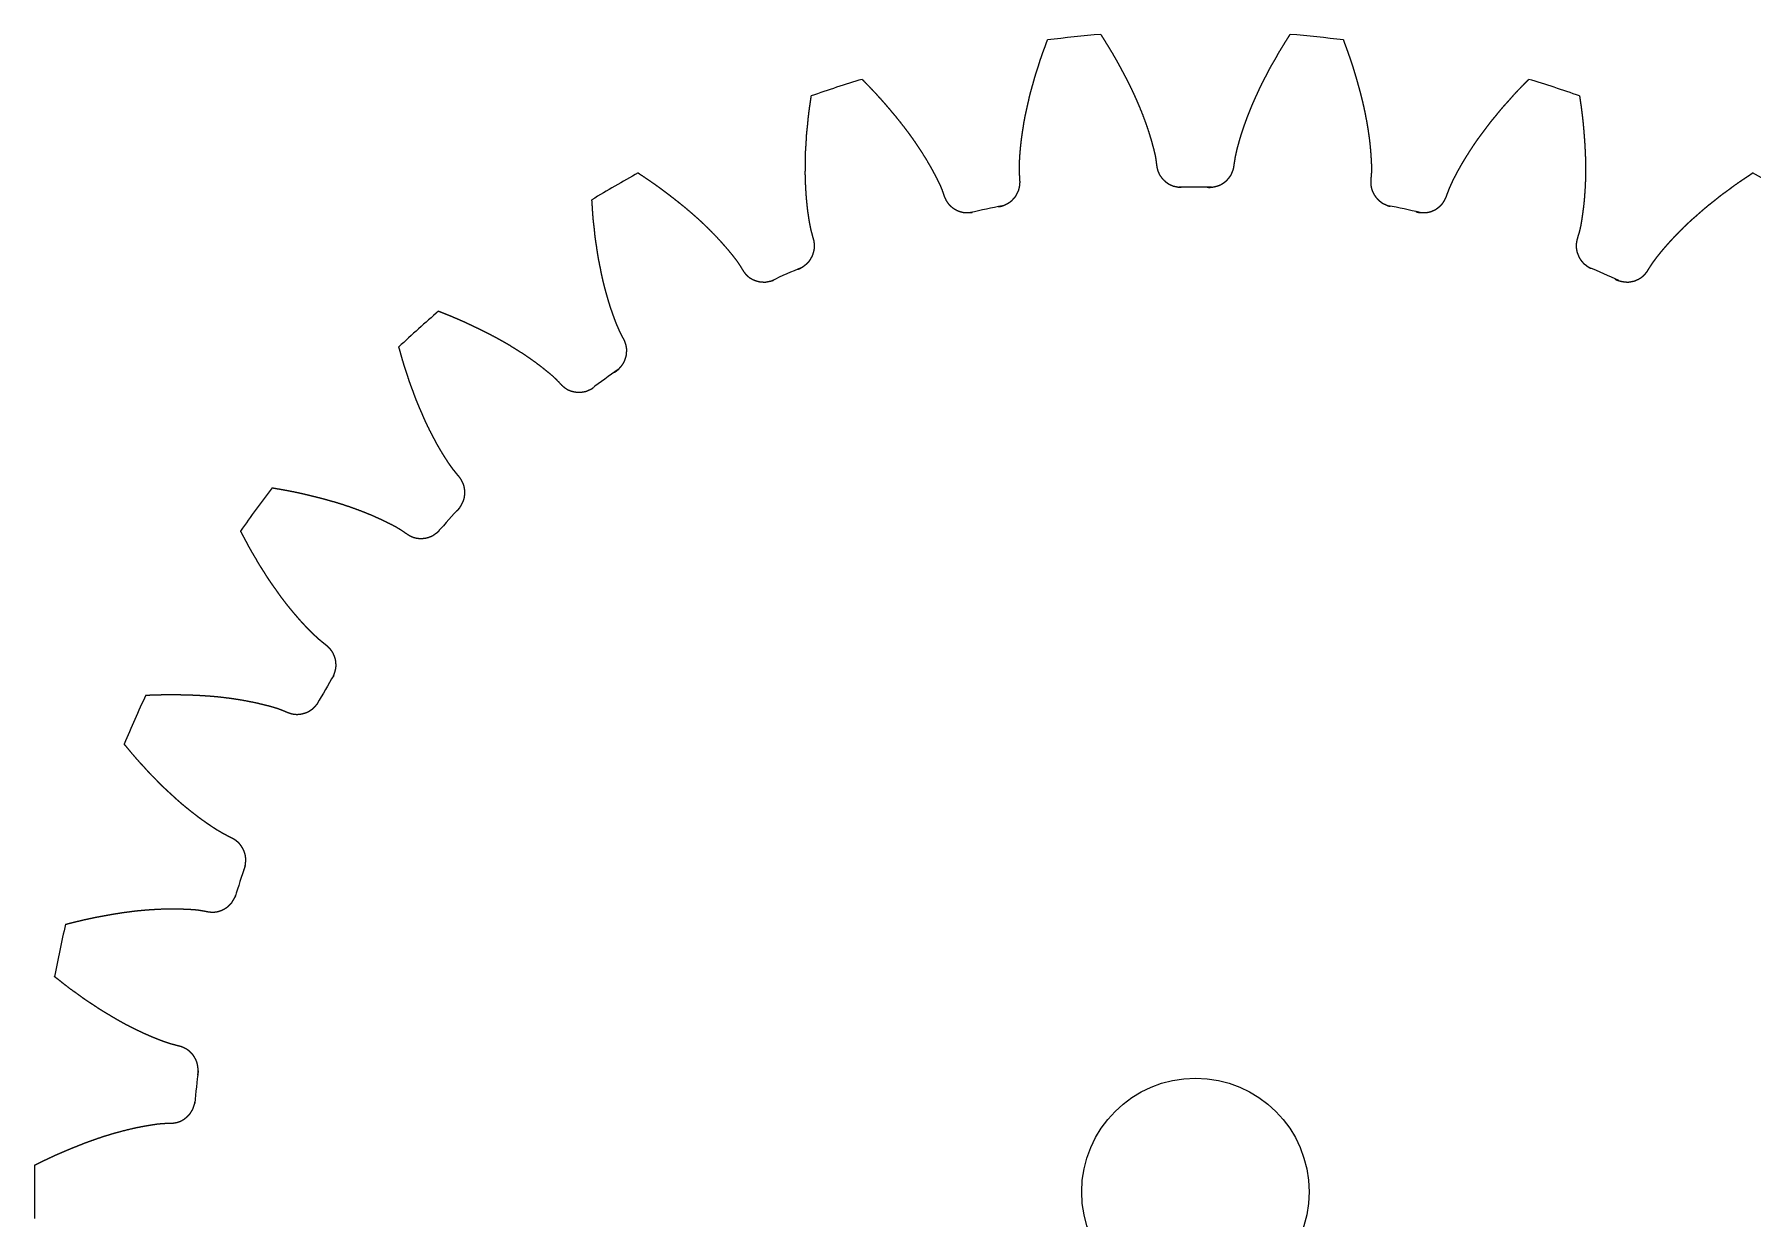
# Model space of a CAD drawing. Header units: millimetres. Extents: x -220 to 558, y -86 to 300.
# Drawn here: x 494 to 529.52, y 49.45 to 73.92 of the extents above; entities that cross this region are included whole.
import ezdxf

# ---------------------------------------------------------------- set-up
doc = ezdxf.new("R2010")
doc.units = ezdxf.units.MM
doc.header["$MEASUREMENT"] = 0
doc.layers.add('Untitled v10_Sketch14', color=7, linetype='Continuous')

msp = doc.modelspace()

# ---------------------------------------------------------------- linework, layer by layer
at = {"layer": 'Untitled v10_Sketch14'}
msp.add_circle((518, 50), 2.35, dxfattribs=at)
for centre, radius, start, end in [((518.04, 49.623), 24.379, 94.7016, 97.3011), ((517.961, 49.623), 24.379, 82.7016, 85.3011), ((518.118, 49.64), 24.379, 106.7016, 109.3011), ((517.884, 49.64), 24.379, 70.7016, 73.3011), ((518.19, 49.672), 24.379, 118.7016, 121.3011), ((517.811, 49.672), 24.379, 58.7016, 61.3011), ((518, 50), 20.765, 89.0748, 90.9402), ((518, 50), 20.764, 101.0748, 102.9402), ((518, 50), 20.765, 77.0748, 78.9402), ((518, 50), 20.765, 113.0748, 114.9402), ((518, 50), 20.765, 65.0748, 66.9402), ((518.254, 49.719), 24.379, 130.7016, 133.3011), ((518, 50), 20.765, 125.0748, 126.9402), ((518.307, 49.778), 24.379, 142.7016, 145.3011), ((518, 50), 20.765, 137.0748, 138.9402), ((518, 50), 20.765, 149.0748, 150.9402), ((518.346, 49.847), 24.379, 154.7016, 157.3011), ((518, 50), 20.765, 161.0748, 162.9402), ((518.371, 49.922), 24.379, 166.7016, 169.3011), ((518, 50), 20.765, 173.0748, 174.9402), ((518.379, 50.001), 24.379, 178.7016, 181.3011)]:
    msp.add_arc(centre, radius, start, end, dxfattribs=at)
for points in [[(516.042, 73.92), (516.052, 73.904), (516.071, 73.874), (516.099, 73.83), (516.134, 73.773), (516.175, 73.707), (516.213, 73.646), (516.247, 73.589), (516.279, 73.537), (516.307, 73.487), (516.334, 73.441), (516.359, 73.396), (516.384, 73.352), (516.408, 73.308), (516.433, 73.262), (516.459, 73.215), (516.486, 73.165), (516.513, 73.113), (516.542, 73.059), (516.572, 73.002), (516.602, 72.943), (516.633, 72.881), (516.664, 72.817), (516.696, 72.751), (516.729, 72.681), (516.761, 72.609), (516.795, 72.534), (516.828, 72.456), (516.861, 72.376), (516.894, 72.295), (516.926, 72.213), (516.956, 72.132), (516.985, 72.051), (517.011, 71.973), (517.036, 71.898), (517.058, 71.826), (517.079, 71.758), (517.097, 71.694), (517.114, 71.634), (517.129, 71.577), (517.143, 71.524), (517.156, 71.473), (517.166, 71.426), (517.175, 71.38), (517.182, 71.335), (517.188, 71.292), (517.193, 71.249), (517.198, 71.206), (517.205, 71.164), (517.215, 71.122), (517.229, 71.081), (517.246, 71.041), (517.268, 71.003), (517.293, 70.967), (517.32, 70.934), (517.349, 70.905), (517.376, 70.881), (517.399, 70.862), (517.418, 70.848), (517.432, 70.839), (517.442, 70.833), (517.451, 70.829), (517.462, 70.823), (517.477, 70.816), (517.495, 70.807), (517.513, 70.798), (517.528, 70.791), (517.539, 70.787), (517.549, 70.785), (517.56, 70.783), (517.574, 70.78), (517.593, 70.776), (517.615, 70.771), (517.638, 70.765), (517.66, 70.761), (517.679, 70.759), (517.691, 70.759), (517.698, 70.76), (517.702, 70.762), (517.704, 70.762)], [(518.245, 70.763), (518.249, 70.762), (518.256, 70.761), (518.268, 70.759), (518.285, 70.758), (518.309, 70.759), (518.335, 70.761), (518.363, 70.766), (518.392, 70.772), (518.421, 70.779), (518.449, 70.786), (518.475, 70.795), (518.498, 70.803), (518.517, 70.811), (518.534, 70.82), (518.549, 70.828), (518.562, 70.837), (518.576, 70.846), (518.589, 70.856), (518.603, 70.865), (518.615, 70.874), (518.625, 70.882), (518.634, 70.889), (518.642, 70.897), (518.65, 70.905), (518.66, 70.916), (518.672, 70.929), (518.685, 70.945), (518.698, 70.961), (518.711, 70.978), (518.723, 70.994), (518.732, 71.008), (518.74, 71.021), (518.746, 71.033), (518.751, 71.044), (518.756, 71.056), (518.761, 71.068), (518.767, 71.082), (518.773, 71.098), (518.779, 71.116), (518.785, 71.134), (518.79, 71.152), (518.793, 71.169), (518.796, 71.184), (518.798, 71.198), (518.8, 71.211), (518.801, 71.226), (518.804, 71.243), (518.807, 71.262), (518.81, 71.283), (518.814, 71.303), (518.817, 71.323), (518.82, 71.34), (518.822, 71.356), (518.824, 71.37), (518.826, 71.383), (518.829, 71.397), (518.832, 71.412), (518.836, 71.428), (518.84, 71.447), (518.845, 71.468), (518.85, 71.49), (518.854, 71.512), (518.859, 71.532), (518.863, 71.549), (518.866, 71.562), (518.868, 71.571), (518.87, 71.576), (518.871, 71.579), (518.872, 71.583), (518.874, 71.589), (518.876, 71.6), (518.881, 71.616), (518.887, 71.639), (518.894, 71.664), (518.901, 71.69), (518.908, 71.713), (518.913, 71.731), (518.917, 71.745), (518.92, 71.757), (518.924, 71.768), (518.928, 71.782), (518.933, 71.799), (518.939, 71.819), (518.946, 71.842), (518.954, 71.867), (518.962, 71.893), (518.971, 71.92), (518.98, 71.948), (518.99, 71.977), (519.001, 72.008), (519.013, 72.042), (519.025, 72.078), (519.039, 72.116), (519.054, 72.156), (519.069, 72.197), (519.085, 72.239), (519.101, 72.28), (519.117, 72.32), (519.132, 72.359), (519.147, 72.396), (519.162, 72.431), (519.176, 72.465), (519.19, 72.498), (519.204, 72.529), (519.218, 72.56), (519.232, 72.591), (519.246, 72.622), (519.261, 72.654), (519.276, 72.687), (519.292, 72.721), (519.308, 72.756), (519.324, 72.791), (519.34, 72.826), (519.356, 72.861), (519.372, 72.894), (519.388, 72.925), (519.403, 72.955), (519.418, 72.984), (519.433, 73.011), (519.447, 73.038), (519.462, 73.066), (519.477, 73.095), (519.492, 73.124), (519.508, 73.155), (519.524, 73.186), (519.54, 73.217), (519.556, 73.248), (519.573, 73.277), (519.589, 73.305), (519.606, 73.333), (519.623, 73.362), (519.641, 73.393), (519.66, 73.426), (519.679, 73.462), (519.701, 73.501), (519.724, 73.541), (519.748, 73.582), (519.773, 73.624), (519.799, 73.666), (519.824, 73.707), (519.849, 73.745), (519.872, 73.782), (519.893, 73.816), (519.913, 73.847), (519.93, 73.875), (519.943, 73.894), (519.951, 73.908), (519.956, 73.916), (519.958, 73.92)], [(513.923, 70.36), (513.927, 70.36), (513.934, 70.36), (513.946, 70.361), (513.963, 70.364), (513.987, 70.37), (514.012, 70.377), (514.038, 70.387), (514.065, 70.399), (514.092, 70.412), (514.117, 70.426), (514.141, 70.439), (514.162, 70.452), (514.179, 70.464), (514.194, 70.476), (514.206, 70.487), (514.218, 70.499), (514.229, 70.511), (514.24, 70.523), (514.251, 70.535), (514.261, 70.546), (514.27, 70.556), (514.277, 70.565), (514.283, 70.573), (514.29, 70.584), (514.297, 70.596), (514.306, 70.612), (514.315, 70.63), (514.325, 70.649), (514.334, 70.668), (514.342, 70.685), (514.348, 70.702), (514.353, 70.716), (514.356, 70.729), (514.359, 70.741), (514.362, 70.753), (514.364, 70.766), (514.367, 70.781), (514.369, 70.798), (514.371, 70.817), (514.373, 70.836), (514.374, 70.854), (514.375, 70.871), (514.374, 70.887), (514.373, 70.9), (514.372, 70.914), (514.371, 70.929), (514.369, 70.946), (514.368, 70.966), (514.368, 70.986), (514.367, 71.007), (514.366, 71.027), (514.365, 71.044), (514.364, 71.06), (514.363, 71.074), (514.362, 71.088), (514.362, 71.101), (514.362, 71.117), (514.362, 71.134), (514.363, 71.153), (514.363, 71.175), (514.363, 71.197), (514.363, 71.22), (514.363, 71.24), (514.363, 71.258), (514.364, 71.271), (514.365, 71.28), (514.365, 71.285), (514.366, 71.289), (514.366, 71.292), (514.366, 71.298), (514.366, 71.31), (514.367, 71.327), (514.368, 71.35), (514.37, 71.377), (514.372, 71.403), (514.373, 71.427), (514.375, 71.446), (514.376, 71.461), (514.377, 71.473), (514.378, 71.485), (514.379, 71.499), (514.38, 71.516), (514.382, 71.537), (514.384, 71.561), (514.387, 71.587), (514.39, 71.615), (514.392, 71.643), (514.396, 71.672), (514.399, 71.703), (514.403, 71.735), (514.408, 71.771), (514.413, 71.808), (514.418, 71.849), (514.425, 71.891), (514.431, 71.935), (514.438, 71.978), (514.445, 72.022), (514.451, 72.065), (514.458, 72.106), (514.465, 72.145), (514.472, 72.183), (514.479, 72.219), (514.486, 72.253), (514.493, 72.287), (514.501, 72.32), (514.508, 72.353), (514.516, 72.387), (514.524, 72.421), (514.531, 72.456), (514.54, 72.493), (514.548, 72.53), (514.557, 72.568), (514.565, 72.606), (514.574, 72.643), (514.583, 72.679), (514.591, 72.713), (514.6, 72.745), (514.609, 72.776), (514.617, 72.806), (514.626, 72.836), (514.634, 72.866), (514.643, 72.897), (514.652, 72.929), (514.661, 72.963), (514.67, 72.996), (514.679, 73.03), (514.689, 73.063), (514.699, 73.095), (514.709, 73.126), (514.719, 73.157), (514.73, 73.189), (514.741, 73.223), (514.753, 73.259), (514.765, 73.299), (514.777, 73.341), (514.792, 73.385), (514.807, 73.431), (514.823, 73.477), (514.839, 73.523), (514.855, 73.568), (514.871, 73.611), (514.887, 73.651), (514.901, 73.689), (514.913, 73.723), (514.924, 73.754), (514.932, 73.776), (514.937, 73.791), (514.941, 73.8), (514.942, 73.804)], [(521.058, 73.804), (521.064, 73.787), (521.077, 73.753), (521.095, 73.704), (521.118, 73.642), (521.144, 73.569), (521.168, 73.501), (521.19, 73.438), (521.21, 73.38), (521.228, 73.326), (521.244, 73.275), (521.26, 73.226), (521.274, 73.178), (521.289, 73.129), (521.304, 73.079), (521.319, 73.028), (521.335, 72.974), (521.351, 72.917), (521.368, 72.858), (521.385, 72.796), (521.402, 72.732), (521.42, 72.666), (521.437, 72.597), (521.455, 72.525), (521.472, 72.45), (521.489, 72.372), (521.506, 72.292), (521.522, 72.209), (521.538, 72.124), (521.553, 72.037), (521.567, 71.951), (521.58, 71.865), (521.592, 71.781), (521.601, 71.699), (521.61, 71.62), (521.617, 71.545), (521.623, 71.474), (521.627, 71.408), (521.631, 71.345), (521.635, 71.286), (521.637, 71.231), (521.639, 71.18), (521.639, 71.131), (521.638, 71.084), (521.636, 71.039), (521.632, 70.995), (521.628, 70.952), (521.625, 70.909), (521.623, 70.867), (521.624, 70.824), (521.628, 70.781), (521.637, 70.738), (521.651, 70.696), (521.668, 70.656), (521.688, 70.618), (521.709, 70.584), (521.731, 70.555), (521.75, 70.531), (521.766, 70.513), (521.777, 70.502), (521.786, 70.494), (521.793, 70.488), (521.803, 70.48), (521.817, 70.469), (521.832, 70.457), (521.847, 70.445), (521.861, 70.435), (521.871, 70.429), (521.88, 70.425), (521.891, 70.421), (521.904, 70.415), (521.922, 70.406), (521.942, 70.397), (521.964, 70.387), (521.984, 70.378), (522.002, 70.372), (522.014, 70.37), (522.021, 70.369), (522.025, 70.37), (522.027, 70.37)], [(511.112, 72.99), (511.124, 72.977), (511.15, 72.951), (511.186, 72.914), (511.233, 72.866), (511.286, 72.81), (511.335, 72.758), (511.381, 72.71), (511.423, 72.664), (511.461, 72.622), (511.497, 72.582), (511.531, 72.544), (511.564, 72.506), (511.597, 72.467), (511.631, 72.428), (511.666, 72.387), (511.702, 72.344), (511.74, 72.299), (511.78, 72.252), (511.82, 72.202), (511.862, 72.151), (511.905, 72.097), (511.949, 72.041), (511.994, 71.982), (512.041, 71.921), (512.088, 71.857), (512.136, 71.791), (512.185, 71.721), (512.234, 71.65), (512.283, 71.578), (512.331, 71.504), (512.377, 71.431), (512.422, 71.358), (512.464, 71.288), (512.504, 71.219), (512.541, 71.154), (512.575, 71.091), (512.607, 71.032), (512.636, 70.977), (512.662, 70.924), (512.687, 70.875), (512.709, 70.829), (512.73, 70.784), (512.748, 70.741), (512.764, 70.699), (512.778, 70.658), (512.792, 70.617), (512.807, 70.576), (512.822, 70.536), (512.841, 70.497), (512.863, 70.46), (512.888, 70.424), (512.917, 70.392), (512.949, 70.362), (512.983, 70.336), (513.016, 70.313), (513.048, 70.295), (513.075, 70.281), (513.096, 70.272), (513.112, 70.266), (513.123, 70.262), (513.132, 70.259), (513.145, 70.256), (513.161, 70.252), (513.18, 70.247), (513.199, 70.242), (513.215, 70.239), (513.227, 70.237), (513.237, 70.237), (513.248, 70.238), (513.263, 70.238), (513.283, 70.237), (513.305, 70.237), (513.329, 70.236), (513.351, 70.237), (513.37, 70.239), (513.381, 70.241), (513.388, 70.244), (513.392, 70.246), (513.394, 70.247)], [(522.557, 70.258), (522.56, 70.257), (522.567, 70.254), (522.578, 70.25), (522.595, 70.245), (522.619, 70.241), (522.645, 70.238), (522.673, 70.236), (522.702, 70.236), (522.732, 70.237), (522.761, 70.239), (522.788, 70.241), (522.812, 70.245), (522.833, 70.249), (522.851, 70.254), (522.867, 70.259), (522.882, 70.265), (522.897, 70.271), (522.913, 70.278), (522.928, 70.284), (522.941, 70.29), (522.953, 70.296), (522.963, 70.301), (522.973, 70.307), (522.983, 70.313), (522.994, 70.322), (523.009, 70.332), (523.025, 70.345), (523.041, 70.358), (523.057, 70.372), (523.072, 70.385), (523.084, 70.397), (523.094, 70.408), (523.102, 70.418), (523.11, 70.428), (523.117, 70.439), (523.125, 70.45), (523.133, 70.462), (523.142, 70.477), (523.152, 70.493), (523.161, 70.509), (523.17, 70.526), (523.177, 70.541), (523.183, 70.555), (523.188, 70.569), (523.192, 70.582), (523.197, 70.596), (523.203, 70.612), (523.21, 70.63), (523.218, 70.649), (523.225, 70.669), (523.232, 70.687), (523.239, 70.703), (523.244, 70.718), (523.249, 70.731), (523.254, 70.744), (523.259, 70.757), (523.265, 70.771), (523.273, 70.786), (523.281, 70.804), (523.29, 70.823), (523.299, 70.844), (523.308, 70.864), (523.317, 70.883), (523.324, 70.899), (523.33, 70.911), (523.334, 70.919), (523.337, 70.923), (523.339, 70.926), (523.34, 70.93), (523.343, 70.935), (523.348, 70.945), (523.356, 70.961), (523.366, 70.982), (523.379, 71.005), (523.391, 71.028), (523.402, 71.049), (523.411, 71.067), (523.418, 71.08), (523.424, 71.09), (523.429, 71.101), (523.436, 71.113), (523.445, 71.128), (523.455, 71.147), (523.467, 71.168), (523.48, 71.191), (523.493, 71.214), (523.507, 71.239), (523.522, 71.264), (523.538, 71.291), (523.555, 71.319), (523.573, 71.349), (523.593, 71.382), (523.615, 71.417), (523.638, 71.453), (523.661, 71.49), (523.685, 71.527), (523.709, 71.564), (523.733, 71.6), (523.756, 71.635), (523.778, 71.668), (523.8, 71.7), (523.821, 71.73), (523.841, 71.759), (523.862, 71.787), (523.882, 71.814), (523.902, 71.841), (523.922, 71.869), (523.944, 71.897), (523.965, 71.926), (523.987, 71.956), (524.01, 71.986), (524.034, 72.018), (524.057, 72.049), (524.08, 72.079), (524.102, 72.108), (524.124, 72.136), (524.145, 72.162), (524.166, 72.186), (524.186, 72.21), (524.206, 72.234), (524.226, 72.258), (524.246, 72.283), (524.267, 72.309), (524.289, 72.336), (524.311, 72.363), (524.333, 72.39), (524.356, 72.416), (524.378, 72.441), (524.4, 72.466), (524.422, 72.49), (524.445, 72.514), (524.469, 72.541), (524.494, 72.569), (524.521, 72.6), (524.55, 72.633), (524.58, 72.668), (524.613, 72.704), (524.646, 72.74), (524.68, 72.775), (524.713, 72.809), (524.745, 72.842), (524.776, 72.873), (524.804, 72.902), (524.829, 72.928), (524.852, 72.951), (524.868, 72.968), (524.879, 72.98), (524.885, 72.987), (524.889, 72.99)], [(509.779, 69.068), (509.783, 69.068), (509.79, 69.07), (509.801, 69.073), (509.818, 69.08), (509.839, 69.09), (509.862, 69.103), (509.886, 69.118), (509.91, 69.135), (509.933, 69.153), (509.956, 69.172), (509.976, 69.19), (509.993, 69.207), (510.008, 69.222), (510.02, 69.237), (510.03, 69.251), (510.039, 69.264), (510.047, 69.278), (510.056, 69.293), (510.064, 69.307), (510.071, 69.319), (510.078, 69.331), (510.083, 69.341), (510.087, 69.351), (510.091, 69.362), (510.096, 69.376), (510.101, 69.393), (510.107, 69.413), (510.112, 69.433), (510.117, 69.454), (510.121, 69.473), (510.124, 69.49), (510.125, 69.505), (510.126, 69.518), (510.127, 69.531), (510.127, 69.543), (510.126, 69.557), (510.126, 69.572), (510.124, 69.589), (510.123, 69.607), (510.121, 69.626), (510.118, 69.645), (510.115, 69.662), (510.111, 69.676), (510.107, 69.69), (510.103, 69.703), (510.098, 69.717), (510.094, 69.734), (510.089, 69.752), (510.084, 69.772), (510.079, 69.793), (510.074, 69.812), (510.069, 69.829), (510.065, 69.844), (510.061, 69.857), (510.057, 69.87), (510.054, 69.884), (510.051, 69.899), (510.048, 69.916), (510.044, 69.935), (510.04, 69.956), (510.035, 69.978), (510.031, 70), (510.027, 70.02), (510.023, 70.037), (510.021, 70.05), (510.02, 70.059), (510.019, 70.064), (510.019, 70.068), (510.018, 70.071), (510.017, 70.078), (510.015, 70.089), (510.012, 70.106), (510.009, 70.129), (510.005, 70.155), (510.001, 70.181), (509.998, 70.205), (509.995, 70.224), (509.993, 70.238), (509.991, 70.25), (509.99, 70.262), (509.988, 70.276), (509.986, 70.294), (509.983, 70.315), (509.981, 70.338), (509.978, 70.364), (509.975, 70.392), (509.972, 70.42), (509.969, 70.449), (509.966, 70.48), (509.963, 70.512), (509.96, 70.548), (509.957, 70.586), (509.954, 70.627), (509.951, 70.669), (509.949, 70.713), (509.946, 70.757), (509.944, 70.802), (509.942, 70.845), (509.94, 70.886), (509.938, 70.926), (509.937, 70.965), (509.937, 71.001), (509.936, 71.037), (509.936, 71.071), (509.937, 71.105), (509.937, 71.139), (509.937, 71.173), (509.938, 71.208), (509.938, 71.244), (509.939, 71.282), (509.939, 71.32), (509.94, 71.359), (509.94, 71.398), (509.941, 71.436), (509.942, 71.473), (509.943, 71.508), (509.945, 71.541), (509.947, 71.573), (509.95, 71.604), (509.952, 71.635), (509.954, 71.666), (509.956, 71.699), (509.958, 71.732), (509.959, 71.767), (509.961, 71.802), (509.963, 71.836), (509.966, 71.871), (509.969, 71.904), (509.973, 71.937), (509.976, 71.969), (509.98, 72.003), (509.984, 72.038), (509.988, 72.076), (509.991, 72.117), (509.995, 72.161), (510, 72.207), (510.005, 72.255), (510.011, 72.303), (510.017, 72.352), (510.024, 72.399), (510.031, 72.444), (510.037, 72.487), (510.043, 72.527), (510.048, 72.563), (510.053, 72.596), (510.056, 72.619), (510.058, 72.634), (510.059, 72.644), (510.06, 72.648)], [(525.94, 72.648), (525.943, 72.63), (525.948, 72.594), (525.956, 72.543), (525.965, 72.477), (525.976, 72.4), (525.985, 72.329), (525.993, 72.263), (526.001, 72.202), (526.007, 72.145), (526.012, 72.092), (526.017, 72.041), (526.022, 71.99), (526.026, 71.94), (526.03, 71.888), (526.034, 71.834), (526.039, 71.778), (526.043, 71.719), (526.047, 71.658), (526.051, 71.594), (526.054, 71.528), (526.058, 71.459), (526.06, 71.388), (526.062, 71.314), (526.064, 71.238), (526.064, 71.158), (526.064, 71.076), (526.063, 70.991), (526.061, 70.905), (526.058, 70.817), (526.053, 70.73), (526.048, 70.643), (526.041, 70.558), (526.034, 70.476), (526.026, 70.397), (526.017, 70.322), (526.008, 70.252), (525.999, 70.186), (525.99, 70.124), (525.981, 70.066), (525.972, 70.011), (525.963, 69.96), (525.953, 69.913), (525.942, 69.867), (525.93, 69.824), (525.918, 69.781), (525.905, 69.74), (525.893, 69.699), (525.882, 69.657), (525.874, 69.615), (525.87, 69.572), (525.87, 69.528), (525.874, 69.485), (525.882, 69.442), (525.894, 69.401), (525.908, 69.363), (525.923, 69.33), (525.937, 69.303), (525.948, 69.282), (525.957, 69.268), (525.964, 69.259), (525.97, 69.251), (525.978, 69.242), (525.989, 69.229), (526.001, 69.213), (526.014, 69.198), (526.025, 69.186), (526.034, 69.178), (526.042, 69.172), (526.051, 69.165), (526.063, 69.157), (526.079, 69.145), (526.097, 69.131), (526.116, 69.117), (526.134, 69.105), (526.15, 69.095), (526.161, 69.09), (526.168, 69.088), (526.172, 69.088), (526.174, 69.088)], [(506.482, 71.056), (506.497, 71.045), (506.528, 71.025), (506.571, 70.996), (506.626, 70.959), (506.69, 70.916), (506.749, 70.875), (506.804, 70.837), (506.854, 70.802), (506.901, 70.768), (506.944, 70.737), (506.985, 70.706), (507.026, 70.676), (507.066, 70.645), (507.107, 70.614), (507.15, 70.581), (507.194, 70.546), (507.241, 70.51), (507.289, 70.472), (507.339, 70.432), (507.391, 70.391), (507.444, 70.347), (507.499, 70.301), (507.555, 70.253), (507.613, 70.203), (507.673, 70.15), (507.734, 70.095), (507.796, 70.038), (507.859, 69.978), (507.921, 69.917), (507.984, 69.855), (508.044, 69.793), (508.103, 69.732), (508.159, 69.672), (508.212, 69.613), (508.262, 69.556), (508.309, 69.502), (508.352, 69.451), (508.392, 69.403), (508.429, 69.357), (508.463, 69.314), (508.494, 69.274), (508.524, 69.234), (508.55, 69.196), (508.575, 69.158), (508.598, 69.121), (508.62, 69.083), (508.642, 69.047), (508.666, 69.011), (508.692, 68.977), (508.721, 68.945), (508.753, 68.915), (508.788, 68.889), (508.826, 68.867), (508.864, 68.848), (508.902, 68.833), (508.937, 68.822), (508.966, 68.814), (508.989, 68.809), (509.005, 68.806), (509.016, 68.805), (509.027, 68.805), (509.039, 68.804), (509.056, 68.803), (509.076, 68.802), (509.095, 68.802), (509.112, 68.802), (509.124, 68.803), (509.134, 68.805), (509.145, 68.807), (509.159, 68.811), (509.178, 68.814), (509.2, 68.818), (509.224, 68.823), (509.245, 68.828), (509.263, 68.834), (509.274, 68.839), (509.28, 68.843), (509.283, 68.846), (509.285, 68.847)], [(526.669, 68.868), (526.672, 68.866), (526.678, 68.862), (526.688, 68.855), (526.704, 68.847), (526.726, 68.838), (526.751, 68.83), (526.778, 68.823), (526.807, 68.816), (526.836, 68.811), (526.865, 68.807), (526.892, 68.804), (526.916, 68.802), (526.937, 68.802), (526.956, 68.802), (526.973, 68.804), (526.989, 68.807), (527.005, 68.81), (527.021, 68.813), (527.037, 68.816), (527.052, 68.82), (527.064, 68.822), (527.075, 68.825), (527.086, 68.829), (527.097, 68.833), (527.11, 68.839), (527.126, 68.847), (527.145, 68.856), (527.164, 68.865), (527.182, 68.875), (527.199, 68.885), (527.214, 68.894), (527.226, 68.903), (527.236, 68.911), (527.246, 68.92), (527.255, 68.928), (527.265, 68.937), (527.276, 68.948), (527.287, 68.96), (527.3, 68.974), (527.313, 68.988), (527.325, 69.003), (527.335, 69.016), (527.344, 69.029), (527.351, 69.04), (527.358, 69.052), (527.366, 69.065), (527.375, 69.08), (527.385, 69.096), (527.397, 69.113), (527.408, 69.131), (527.419, 69.147), (527.429, 69.162), (527.437, 69.175), (527.444, 69.187), (527.452, 69.199), (527.46, 69.21), (527.469, 69.222), (527.479, 69.236), (527.491, 69.251), (527.504, 69.268), (527.517, 69.287), (527.53, 69.305), (527.542, 69.321), (527.553, 69.335), (527.561, 69.346), (527.567, 69.352), (527.571, 69.357), (527.573, 69.359), (527.575, 69.362), (527.579, 69.367), (527.586, 69.376), (527.597, 69.389), (527.611, 69.407), (527.628, 69.428), (527.645, 69.448), (527.66, 69.466), (527.673, 69.481), (527.682, 69.492), (527.69, 69.502), (527.698, 69.511), (527.707, 69.521), (527.719, 69.535), (527.733, 69.551), (527.748, 69.569), (527.766, 69.588), (527.784, 69.609), (527.803, 69.63), (527.822, 69.651), (527.843, 69.674), (527.866, 69.698), (527.89, 69.724), (527.917, 69.752), (527.945, 69.781), (527.975, 69.812), (528.005, 69.843), (528.037, 69.875), (528.068, 69.906), (528.098, 69.936), (528.128, 69.966), (528.157, 69.993), (528.185, 70.02), (528.212, 70.045), (528.238, 70.069), (528.263, 70.092), (528.289, 70.114), (528.314, 70.137), (528.34, 70.159), (528.366, 70.182), (528.393, 70.206), (528.421, 70.231), (528.45, 70.256), (528.479, 70.282), (528.509, 70.308), (528.537, 70.333), (528.566, 70.356), (528.593, 70.379), (528.619, 70.4), (528.644, 70.42), (528.668, 70.439), (528.693, 70.458), (528.717, 70.477), (528.743, 70.497), (528.769, 70.518), (528.796, 70.54), (528.823, 70.562), (528.85, 70.584), (528.877, 70.605), (528.904, 70.625), (528.931, 70.644), (528.958, 70.663), (528.985, 70.682), (529.014, 70.703), (529.044, 70.726), (529.077, 70.751), (529.112, 70.777), (529.15, 70.805), (529.189, 70.833), (529.229, 70.861), (529.269, 70.888), (529.309, 70.915), (529.347, 70.941), (529.383, 70.964), (529.417, 70.987), (529.447, 71.007), (529.474, 71.025), (529.493, 71.038), (529.506, 71.047), (529.514, 71.053), (529.518, 71.056)], [(505.994, 66.942), (505.998, 66.943), (506.005, 66.946), (506.015, 66.952), (506.03, 66.961), (506.048, 66.976), (506.068, 66.993), (506.088, 67.013), (506.108, 67.035), (506.127, 67.058), (506.145, 67.08), (506.161, 67.102), (506.175, 67.122), (506.186, 67.141), (506.194, 67.157), (506.201, 67.173), (506.207, 67.188), (506.213, 67.204), (506.218, 67.219), (506.223, 67.235), (506.228, 67.249), (506.232, 67.261), (506.234, 67.272), (506.237, 67.283), (506.238, 67.295), (506.24, 67.309), (506.241, 67.327), (506.243, 67.347), (506.244, 67.369), (506.245, 67.39), (506.245, 67.409), (506.244, 67.426), (506.242, 67.441), (506.24, 67.455), (506.238, 67.467), (506.235, 67.479), (506.232, 67.492), (506.228, 67.507), (506.224, 67.523), (506.218, 67.541), (506.212, 67.559), (506.206, 67.577), (506.199, 67.592), (506.193, 67.606), (506.186, 67.618), (506.179, 67.63), (506.172, 67.643), (506.164, 67.659), (506.155, 67.676), (506.146, 67.694), (506.137, 67.713), (506.128, 67.731), (506.12, 67.746), (506.112, 67.76), (506.106, 67.773), (506.099, 67.785), (506.094, 67.797), (506.088, 67.811), (506.081, 67.827), (506.074, 67.845), (506.065, 67.865), (506.056, 67.885), (506.047, 67.906), (506.038, 67.925), (506.032, 67.941), (506.027, 67.953), (506.024, 67.961), (506.022, 67.967), (506.021, 67.97), (506.02, 67.973), (506.017, 67.979), (506.013, 67.989), (506.007, 68.006), (505.998, 68.027), (505.989, 68.052), (505.98, 68.077), (505.972, 68.099), (505.965, 68.117), (505.96, 68.131), (505.956, 68.143), (505.952, 68.154), (505.948, 68.167), (505.942, 68.184), (505.935, 68.204), (505.927, 68.227), (505.919, 68.251), (505.91, 68.277), (505.901, 68.304), (505.893, 68.332), (505.883, 68.362), (505.874, 68.393), (505.863, 68.427), (505.853, 68.464), (505.841, 68.503), (505.83, 68.544), (505.818, 68.587), (505.806, 68.629), (505.795, 68.672), (505.784, 68.714), (505.773, 68.754), (505.764, 68.793), (505.755, 68.83), (505.747, 68.866), (505.739, 68.9), (505.732, 68.934), (505.725, 68.967), (505.718, 69.001), (505.711, 69.034), (505.705, 69.069), (505.698, 69.104), (505.69, 69.141), (505.683, 69.178), (505.675, 69.216), (505.667, 69.255), (505.66, 69.292), (505.654, 69.328), (505.648, 69.363), (505.643, 69.396), (505.638, 69.428), (505.634, 69.458), (505.629, 69.489), (505.625, 69.52), (505.62, 69.552), (505.615, 69.585), (505.61, 69.619), (505.604, 69.654), (505.599, 69.688), (505.594, 69.722), (505.59, 69.756), (505.587, 69.788), (505.584, 69.821), (505.581, 69.855), (505.577, 69.89), (505.573, 69.928), (505.568, 69.968), (505.563, 70.012), (505.557, 70.058), (505.553, 70.106), (505.548, 70.155), (505.545, 70.203), (505.541, 70.251), (505.538, 70.297), (505.536, 70.34), (505.533, 70.38), (505.531, 70.417), (505.529, 70.45), (505.527, 70.473), (505.526, 70.488), (505.525, 70.498), (505.524, 70.503)], [(502.356, 68.201), (502.373, 68.194), (502.407, 68.181), (502.456, 68.161), (502.517, 68.136), (502.589, 68.107), (502.655, 68.08), (502.716, 68.054), (502.773, 68.03), (502.825, 68.007), (502.874, 67.985), (502.921, 67.964), (502.967, 67.942), (503.013, 67.921), (503.059, 67.898), (503.108, 67.875), (503.159, 67.851), (503.212, 67.825), (503.267, 67.798), (503.324, 67.769), (503.383, 67.739), (503.444, 67.708), (503.508, 67.674), (503.573, 67.639), (503.64, 67.602), (503.709, 67.563), (503.78, 67.522), (503.853, 67.478), (503.926, 67.433), (504.001, 67.387), (504.074, 67.339), (504.147, 67.291), (504.217, 67.243), (504.284, 67.196), (504.349, 67.149), (504.409, 67.104), (504.466, 67.061), (504.518, 67.02), (504.567, 66.981), (504.613, 66.944), (504.656, 66.909), (504.695, 66.876), (504.732, 66.844), (504.766, 66.812), (504.797, 66.78), (504.828, 66.748), (504.857, 66.716), (504.887, 66.685), (504.917, 66.655), (504.95, 66.627), (504.985, 66.601), (505.023, 66.579), (505.063, 66.561), (505.104, 66.547), (505.145, 66.537), (505.185, 66.53), (505.221, 66.526), (505.252, 66.525), (505.275, 66.525), (505.292, 66.525), (505.303, 66.526), (505.313, 66.528), (505.325, 66.53), (505.342, 66.533), (505.362, 66.536), (505.381, 66.539), (505.397, 66.543), (505.409, 66.546), (505.418, 66.55), (505.428, 66.555), (505.441, 66.561), (505.459, 66.569), (505.48, 66.578), (505.502, 66.587), (505.522, 66.596), (505.538, 66.606), (505.548, 66.613), (505.553, 66.618), (505.556, 66.621), (505.557, 66.623)], [(502.734, 64.076), (502.737, 64.078), (502.743, 64.082), (502.752, 64.09), (502.765, 64.102), (502.78, 64.12), (502.796, 64.141), (502.811, 64.165), (502.826, 64.19), (502.84, 64.217), (502.853, 64.242), (502.864, 64.267), (502.873, 64.29), (502.88, 64.31), (502.885, 64.328), (502.889, 64.344), (502.891, 64.361), (502.893, 64.377), (502.895, 64.393), (502.897, 64.409), (502.899, 64.424), (502.9, 64.437), (502.9, 64.449), (502.9, 64.46), (502.9, 64.472), (502.898, 64.486), (502.896, 64.504), (502.893, 64.524), (502.89, 64.545), (502.886, 64.566), (502.882, 64.585), (502.878, 64.601), (502.873, 64.616), (502.868, 64.628), (502.863, 64.64), (502.858, 64.651), (502.853, 64.663), (502.846, 64.677), (502.838, 64.692), (502.829, 64.708), (502.819, 64.725), (502.809, 64.74), (502.799, 64.754), (502.79, 64.767), (502.781, 64.777), (502.772, 64.787), (502.762, 64.799), (502.751, 64.812), (502.739, 64.827), (502.726, 64.843), (502.713, 64.86), (502.701, 64.875), (502.69, 64.888), (502.68, 64.9), (502.67, 64.911), (502.662, 64.922), (502.653, 64.933), (502.645, 64.945), (502.635, 64.96), (502.624, 64.975), (502.612, 64.993), (502.598, 65.011), (502.585, 65.029), (502.573, 65.046), (502.563, 65.06), (502.556, 65.071), (502.551, 65.079), (502.548, 65.084), (502.547, 65.087), (502.545, 65.09), (502.541, 65.095), (502.535, 65.104), (502.525, 65.119), (502.513, 65.138), (502.499, 65.16), (502.484, 65.183), (502.472, 65.203), (502.461, 65.219), (502.454, 65.232), (502.447, 65.242), (502.441, 65.252), (502.434, 65.264), (502.425, 65.28), (502.414, 65.298), (502.401, 65.318), (502.388, 65.341), (502.374, 65.364), (502.36, 65.389), (502.346, 65.414), (502.33, 65.441), (502.314, 65.47), (502.297, 65.501), (502.279, 65.535), (502.26, 65.571), (502.24, 65.609), (502.22, 65.648), (502.199, 65.687), (502.179, 65.726), (502.16, 65.765), (502.141, 65.802), (502.124, 65.838), (502.107, 65.873), (502.092, 65.906), (502.077, 65.938), (502.063, 65.97), (502.05, 66.001), (502.036, 66.032), (502.023, 66.063), (502.009, 66.096), (501.994, 66.129), (501.98, 66.163), (501.964, 66.198), (501.949, 66.234), (501.934, 66.27), (501.919, 66.305), (501.905, 66.339), (501.892, 66.372), (501.88, 66.403), (501.869, 66.433), (501.858, 66.462), (501.848, 66.491), (501.837, 66.521), (501.826, 66.551), (501.814, 66.582), (501.801, 66.614), (501.789, 66.647), (501.777, 66.68), (501.765, 66.712), (501.754, 66.744), (501.744, 66.775), (501.734, 66.806), (501.724, 66.839), (501.714, 66.872), (501.701, 66.908), (501.688, 66.947), (501.674, 66.989), (501.659, 67.033), (501.644, 67.079), (501.63, 67.125), (501.616, 67.172), (501.603, 67.218), (501.591, 67.263), (501.579, 67.304), (501.568, 67.343), (501.559, 67.378), (501.549, 67.41), (501.543, 67.432), (501.538, 67.447), (501.536, 67.456), (501.534, 67.461)], [(498.914, 64.55), (498.932, 64.547), (498.968, 64.541), (499.019, 64.532), (499.085, 64.521), (499.161, 64.507), (499.232, 64.494), (499.297, 64.482), (499.357, 64.47), (499.413, 64.458), (499.465, 64.447), (499.516, 64.436), (499.565, 64.425), (499.614, 64.413), (499.665, 64.401), (499.717, 64.388), (499.772, 64.375), (499.829, 64.361), (499.889, 64.346), (499.95, 64.33), (500.015, 64.313), (500.081, 64.294), (500.149, 64.275), (500.22, 64.254), (500.294, 64.232), (500.37, 64.208), (500.448, 64.182), (500.528, 64.155), (500.609, 64.126), (500.692, 64.096), (500.774, 64.065), (500.854, 64.033), (500.933, 64.001), (501.009, 63.968), (501.081, 63.936), (501.15, 63.905), (501.214, 63.875), (501.274, 63.845), (501.33, 63.817), (501.383, 63.791), (501.432, 63.766), (501.477, 63.741), (501.52, 63.717), (501.559, 63.693), (501.597, 63.668), (501.633, 63.643), (501.669, 63.618), (501.704, 63.594), (501.74, 63.571), (501.778, 63.55), (501.818, 63.533), (501.859, 63.519), (501.902, 63.509), (501.945, 63.504), (501.988, 63.503), (502.028, 63.504), (502.065, 63.508), (502.095, 63.513), (502.118, 63.518), (502.133, 63.522), (502.144, 63.525), (502.154, 63.529), (502.166, 63.534), (502.181, 63.54), (502.2, 63.547), (502.218, 63.554), (502.233, 63.561), (502.244, 63.567), (502.252, 63.573), (502.261, 63.58), (502.272, 63.588), (502.288, 63.6), (502.307, 63.612), (502.326, 63.626), (502.344, 63.639), (502.358, 63.652), (502.366, 63.661), (502.37, 63.667), (502.372, 63.671), (502.373, 63.673)], [(500.141, 60.594), (500.144, 60.597), (500.149, 60.602), (500.156, 60.612), (500.166, 60.626), (500.177, 60.647), (500.188, 60.671), (500.198, 60.697), (500.207, 60.725), (500.216, 60.754), (500.223, 60.782), (500.229, 60.808), (500.233, 60.832), (500.236, 60.853), (500.237, 60.872), (500.237, 60.889), (500.236, 60.905), (500.234, 60.922), (500.233, 60.938), (500.231, 60.955), (500.23, 60.969), (500.228, 60.982), (500.226, 60.994), (500.224, 61.004), (500.221, 61.016), (500.216, 61.03), (500.21, 61.047), (500.204, 61.066), (500.196, 61.086), (500.188, 61.105), (500.18, 61.123), (500.172, 61.138), (500.165, 61.151), (500.158, 61.162), (500.151, 61.173), (500.143, 61.183), (500.135, 61.193), (500.126, 61.205), (500.115, 61.218), (500.102, 61.232), (500.089, 61.247), (500.076, 61.26), (500.064, 61.272), (500.052, 61.282), (500.041, 61.29), (500.03, 61.298), (500.018, 61.307), (500.005, 61.318), (499.99, 61.33), (499.974, 61.343), (499.958, 61.356), (499.943, 61.369), (499.929, 61.38), (499.916, 61.389), (499.905, 61.398), (499.895, 61.407), (499.884, 61.416), (499.873, 61.426), (499.86, 61.438), (499.846, 61.451), (499.831, 61.466), (499.814, 61.481), (499.797, 61.496), (499.782, 61.51), (499.769, 61.522), (499.76, 61.531), (499.754, 61.537), (499.75, 61.542), (499.748, 61.544), (499.745, 61.547), (499.741, 61.551), (499.732, 61.559), (499.72, 61.571), (499.704, 61.587), (499.685, 61.606), (499.667, 61.625), (499.65, 61.642), (499.637, 61.656), (499.626, 61.667), (499.618, 61.676), (499.61, 61.684), (499.6, 61.694), (499.588, 61.707), (499.574, 61.723), (499.557, 61.74), (499.54, 61.76), (499.521, 61.78), (499.502, 61.801), (499.483, 61.823), (499.462, 61.846), (499.441, 61.871), (499.418, 61.898), (499.393, 61.927), (499.367, 61.958), (499.339, 61.991), (499.311, 62.025), (499.283, 62.059), (499.255, 62.093), (499.228, 62.127), (499.202, 62.16), (499.178, 62.191), (499.155, 62.222), (499.132, 62.251), (499.111, 62.279), (499.091, 62.307), (499.071, 62.335), (499.052, 62.362), (499.032, 62.39), (499.012, 62.419), (498.991, 62.449), (498.969, 62.479), (498.947, 62.51), (498.924, 62.542), (498.902, 62.574), (498.88, 62.605), (498.86, 62.635), (498.84, 62.665), (498.822, 62.693), (498.805, 62.72), (498.788, 62.746), (498.772, 62.772), (498.755, 62.799), (498.738, 62.826), (498.72, 62.854), (498.701, 62.883), (498.682, 62.913), (498.663, 62.942), (498.645, 62.971), (498.628, 63), (498.612, 63.029), (498.596, 63.057), (498.579, 63.087), (498.561, 63.118), (498.542, 63.15), (498.521, 63.185), (498.498, 63.223), (498.475, 63.263), (498.451, 63.305), (498.427, 63.348), (498.404, 63.391), (498.382, 63.433), (498.36, 63.474), (498.34, 63.512), (498.322, 63.548), (498.305, 63.58), (498.289, 63.609), (498.278, 63.63), (498.271, 63.643), (498.266, 63.652), (498.264, 63.656)], [(496.306, 60.264), (496.324, 60.265), (496.36, 60.267), (496.413, 60.269), (496.479, 60.271), (496.556, 60.273), (496.628, 60.275), (496.694, 60.277), (496.756, 60.278), (496.813, 60.278), (496.867, 60.278), (496.918, 60.277), (496.969, 60.276), (497.019, 60.275), (497.071, 60.274), (497.125, 60.273), (497.181, 60.271), (497.24, 60.269), (497.302, 60.267), (497.366, 60.264), (497.432, 60.26), (497.501, 60.256), (497.572, 60.252), (497.645, 60.246), (497.722, 60.24), (497.801, 60.232), (497.883, 60.223), (497.967, 60.213), (498.052, 60.202), (498.139, 60.189), (498.226, 60.176), (498.311, 60.162), (498.395, 60.146), (498.476, 60.13), (498.554, 60.114), (498.627, 60.098), (498.696, 60.081), (498.761, 60.065), (498.822, 60.05), (498.879, 60.035), (498.932, 60.02), (498.981, 60.005), (499.028, 59.991), (499.072, 59.975), (499.114, 59.959), (499.155, 59.942), (499.194, 59.925), (499.234, 59.909), (499.274, 59.894), (499.315, 59.881), (499.358, 59.872), (499.401, 59.868), (499.445, 59.867), (499.488, 59.871), (499.531, 59.879), (499.57, 59.889), (499.604, 59.9), (499.633, 59.911), (499.654, 59.92), (499.669, 59.928), (499.679, 59.933), (499.687, 59.939), (499.698, 59.946), (499.712, 59.955), (499.728, 59.966), (499.745, 59.977), (499.758, 59.987), (499.767, 59.995), (499.774, 60.002), (499.781, 60.01), (499.791, 60.022), (499.804, 60.036), (499.82, 60.052), (499.836, 60.069), (499.85, 60.086), (499.861, 60.101), (499.867, 60.112), (499.87, 60.119), (499.871, 60.123), (499.871, 60.125)], [(498.329, 56.65), (498.331, 56.653), (498.335, 56.659), (498.34, 56.67), (498.346, 56.686), (498.353, 56.709), (498.358, 56.735), (498.363, 56.762), (498.366, 56.792), (498.369, 56.821), (498.37, 56.85), (498.37, 56.877), (498.369, 56.902), (498.367, 56.923), (498.364, 56.941), (498.361, 56.958), (498.357, 56.974), (498.352, 56.99), (498.347, 57.005), (498.342, 57.021), (498.337, 57.035), (498.333, 57.047), (498.329, 57.058), (498.325, 57.068), (498.319, 57.079), (498.312, 57.091), (498.303, 57.106), (498.292, 57.124), (498.28, 57.142), (498.268, 57.159), (498.257, 57.175), (498.246, 57.188), (498.236, 57.199), (498.227, 57.209), (498.218, 57.217), (498.208, 57.226), (498.198, 57.235), (498.186, 57.244), (498.173, 57.255), (498.158, 57.266), (498.142, 57.277), (498.127, 57.287), (498.112, 57.296), (498.099, 57.303), (498.086, 57.309), (498.074, 57.315), (498.06, 57.321), (498.045, 57.329), (498.027, 57.338), (498.009, 57.347), (497.991, 57.357), (497.973, 57.366), (497.958, 57.374), (497.944, 57.381), (497.931, 57.387), (497.919, 57.393), (497.906, 57.4), (497.893, 57.408), (497.879, 57.417), (497.862, 57.427), (497.844, 57.438), (497.824, 57.449), (497.805, 57.46), (497.787, 57.47), (497.772, 57.479), (497.761, 57.486), (497.754, 57.492), (497.749, 57.495), (497.746, 57.497), (497.743, 57.499), (497.738, 57.502), (497.728, 57.508), (497.714, 57.517), (497.694, 57.53), (497.672, 57.545), (497.65, 57.559), (497.631, 57.573), (497.615, 57.584), (497.602, 57.592), (497.592, 57.599), (497.582, 57.605), (497.571, 57.613), (497.556, 57.623), (497.539, 57.636), (497.52, 57.65), (497.498, 57.665), (497.476, 57.681), (497.453, 57.697), (497.429, 57.714), (497.405, 57.733), (497.378, 57.753), (497.35, 57.774), (497.32, 57.798), (497.288, 57.823), (497.254, 57.849), (497.22, 57.876), (497.185, 57.904), (497.151, 57.932), (497.117, 57.959), (497.085, 57.986), (497.054, 58.011), (497.025, 58.036), (496.998, 58.06), (496.971, 58.084), (496.946, 58.107), (496.92, 58.13), (496.896, 58.153), (496.87, 58.176), (496.845, 58.2), (496.818, 58.224), (496.79, 58.25), (496.762, 58.276), (496.734, 58.302), (496.705, 58.328), (496.677, 58.354), (496.651, 58.38), (496.626, 58.404), (496.602, 58.428), (496.58, 58.451), (496.558, 58.473), (496.537, 58.496), (496.515, 58.518), (496.492, 58.541), (496.469, 58.565), (496.444, 58.589), (496.419, 58.614), (496.395, 58.639), (496.371, 58.664), (496.348, 58.689), (496.327, 58.713), (496.305, 58.738), (496.283, 58.763), (496.259, 58.789), (496.233, 58.817), (496.205, 58.847), (496.175, 58.88), (496.144, 58.914), (496.112, 58.95), (496.08, 58.987), (496.048, 59.024), (496.017, 59.061), (495.988, 59.096), (495.961, 59.129), (495.935, 59.16), (495.912, 59.188), (495.891, 59.214), (495.875, 59.231), (495.865, 59.243), (495.859, 59.25), (495.856, 59.254)], [(494.646, 55.529), (494.663, 55.534), (494.698, 55.543), (494.749, 55.556), (494.814, 55.572), (494.889, 55.591), (494.959, 55.607), (495.023, 55.622), (495.083, 55.636), (495.139, 55.648), (495.192, 55.659), (495.242, 55.67), (495.292, 55.679), (495.341, 55.689), (495.392, 55.698), (495.445, 55.708), (495.501, 55.718), (495.559, 55.728), (495.619, 55.739), (495.683, 55.749), (495.748, 55.76), (495.816, 55.77), (495.887, 55.78), (495.96, 55.79), (496.036, 55.8), (496.115, 55.809), (496.197, 55.817), (496.281, 55.825), (496.367, 55.831), (496.455, 55.837), (496.542, 55.842), (496.629, 55.846), (496.714, 55.849), (496.797, 55.85), (496.876, 55.85), (496.951, 55.849), (497.022, 55.848), (497.089, 55.845), (497.151, 55.843), (497.21, 55.84), (497.265, 55.836), (497.317, 55.833), (497.365, 55.828), (497.412, 55.822), (497.456, 55.815), (497.499, 55.807), (497.542, 55.798), (497.584, 55.79), (497.626, 55.784), (497.669, 55.781), (497.713, 55.781), (497.756, 55.785), (497.799, 55.794), (497.841, 55.807), (497.88, 55.823), (497.917, 55.841), (497.948, 55.859), (497.974, 55.876), (497.993, 55.889), (498.005, 55.899), (498.014, 55.907), (498.021, 55.914), (498.03, 55.923), (498.042, 55.935), (498.056, 55.949), (498.069, 55.963), (498.08, 55.976), (498.088, 55.985), (498.093, 55.994), (498.098, 56.004), (498.105, 56.017), (498.115, 56.033), (498.127, 56.053), (498.139, 56.073), (498.15, 56.092), (498.158, 56.109), (498.161, 56.121), (498.162, 56.128), (498.162, 56.132), (498.162, 56.134)], [(497.376, 52.414), (497.378, 52.418), (497.38, 52.425), (497.383, 52.437), (497.385, 52.454), (497.387, 52.477), (497.387, 52.504), (497.386, 52.532), (497.383, 52.561), (497.379, 52.591), (497.374, 52.619), (497.369, 52.646), (497.363, 52.669), (497.357, 52.69), (497.35, 52.707), (497.343, 52.723), (497.336, 52.737), (497.328, 52.752), (497.32, 52.766), (497.312, 52.78), (497.304, 52.793), (497.298, 52.804), (497.291, 52.814), (497.285, 52.823), (497.277, 52.832), (497.268, 52.843), (497.255, 52.856), (497.241, 52.87), (497.226, 52.886), (497.211, 52.9), (497.197, 52.913), (497.183, 52.924), (497.171, 52.933), (497.16, 52.94), (497.149, 52.947), (497.139, 52.953), (497.127, 52.959), (497.113, 52.966), (497.098, 52.974), (497.081, 52.982), (497.063, 52.989), (497.046, 52.996), (497.03, 53.002), (497.015, 53.006), (497.002, 53.009), (496.988, 53.012), (496.974, 53.016), (496.957, 53.02), (496.938, 53.025), (496.918, 53.031), (496.898, 53.036), (496.88, 53.041), (496.862, 53.046), (496.847, 53.049), (496.833, 53.053), (496.82, 53.056), (496.807, 53.061), (496.793, 53.065), (496.776, 53.071), (496.758, 53.078), (496.738, 53.084), (496.716, 53.091), (496.695, 53.098), (496.676, 53.105), (496.659, 53.11), (496.647, 53.115), (496.638, 53.118), (496.633, 53.121), (496.63, 53.122), (496.627, 53.123), (496.621, 53.125), (496.61, 53.129), (496.594, 53.135), (496.573, 53.144), (496.548, 53.153), (496.523, 53.163), (496.501, 53.172), (496.483, 53.179), (496.47, 53.185), (496.458, 53.19), (496.447, 53.194), (496.434, 53.2), (496.418, 53.206), (496.399, 53.215), (496.377, 53.224), (496.353, 53.235), (496.328, 53.246), (496.302, 53.257), (496.275, 53.269), (496.247, 53.282), (496.217, 53.296), (496.185, 53.311), (496.15, 53.328), (496.114, 53.345), (496.076, 53.364), (496.036, 53.384), (495.996, 53.404), (495.957, 53.424), (495.919, 53.443), (495.882, 53.463), (495.846, 53.482), (495.813, 53.5), (495.781, 53.518), (495.75, 53.535), (495.72, 53.552), (495.691, 53.569), (495.662, 53.587), (495.632, 53.604), (495.602, 53.622), (495.571, 53.641), (495.539, 53.66), (495.506, 53.679), (495.472, 53.699), (495.439, 53.719), (495.406, 53.739), (495.375, 53.758), (495.345, 53.777), (495.317, 53.795), (495.291, 53.813), (495.265, 53.83), (495.239, 53.848), (495.213, 53.865), (495.186, 53.883), (495.158, 53.901), (495.129, 53.92), (495.1, 53.939), (495.071, 53.958), (495.042, 53.978), (495.015, 53.997), (494.989, 54.016), (494.962, 54.036), (494.935, 54.056), (494.907, 54.077), (494.876, 54.099), (494.842, 54.123), (494.806, 54.148), (494.768, 54.175), (494.729, 54.203), (494.69, 54.233), (494.652, 54.263), (494.614, 54.292), (494.578, 54.321), (494.544, 54.348), (494.513, 54.373), (494.484, 54.395), (494.458, 54.415), (494.44, 54.43), (494.427, 54.439), (494.419, 54.445), (494.416, 54.448)], [(494.006, 50.553), (494.023, 50.561), (494.055, 50.577), (494.102, 50.6), (494.162, 50.63), (494.232, 50.663), (494.296, 50.694), (494.357, 50.722), (494.412, 50.748), (494.464, 50.772), (494.513, 50.794), (494.561, 50.814), (494.607, 50.834), (494.654, 50.853), (494.702, 50.873), (494.751, 50.894), (494.804, 50.915), (494.858, 50.937), (494.915, 50.96), (494.975, 50.984), (495.037, 51.008), (495.101, 51.032), (495.168, 51.056), (495.238, 51.081), (495.31, 51.106), (495.386, 51.131), (495.464, 51.157), (495.545, 51.182), (495.628, 51.206), (495.712, 51.23), (495.796, 51.253), (495.881, 51.275), (495.963, 51.295), (496.044, 51.314), (496.121, 51.33), (496.195, 51.345), (496.265, 51.358), (496.331, 51.37), (496.392, 51.38), (496.45, 51.39), (496.505, 51.398), (496.556, 51.405), (496.604, 51.41), (496.651, 51.414), (496.696, 51.416), (496.74, 51.418), (496.783, 51.418), (496.826, 51.419), (496.869, 51.422), (496.912, 51.427), (496.954, 51.436), (496.996, 51.45), (497.036, 51.467), (497.074, 51.488), (497.109, 51.512), (497.141, 51.537), (497.168, 51.562), (497.19, 51.583), (497.205, 51.601), (497.216, 51.613), (497.222, 51.623), (497.228, 51.631), (497.235, 51.642), (497.244, 51.656), (497.255, 51.673), (497.265, 51.689), (497.273, 51.703), (497.278, 51.714), (497.282, 51.724), (497.285, 51.735), (497.289, 51.749), (497.295, 51.767), (497.303, 51.789), (497.311, 51.811), (497.317, 51.832), (497.321, 51.85), (497.322, 51.862), (497.322, 51.87), (497.321, 51.874), (497.32, 51.876)]]:
    msp.add_open_spline(points, degree=5, dxfattribs=at)

doc.saveas('drawing.dxf')
